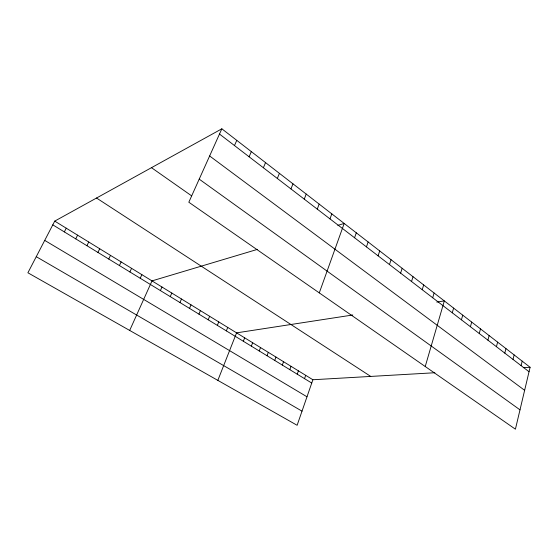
<?xml version="1.0" encoding="UTF-8"?>
<svg xmlns="http://www.w3.org/2000/svg" width="558" height="558" viewBox="0 0 558 558"><rect width="100%" height="100%" fill="white"/><g stroke="black" fill="none" stroke-linecap="round" stroke-linejoin="round"><path stroke-width="0.84" d="M530.1 367.269L515.411 429.186L188.82 202.226L221.847 128.814L530.1 367.269L523.251 367.666M521.102 365.636L522.19 361.152M513.025 359.436L514.141 354.923M504.802 353.123L505.946 348.59M496.439 346.699L497.61 342.138M487.922 340.164L489.129 335.574M479.252 333.503L480.487 328.892M470.422 326.73L471.691 322.092M461.431 319.825L462.735 315.158M452.28 312.794L453.612 308.1M425.231 366.515L444.321 300.915L436.781 302.073M432.687 297.756L434.103 293.006M422.218 289.714L423.675 284.943M411.532 281.504L413.025 276.705M400.616 273.127L402.158 268.293M389.47 264.569L391.053 259.707M378.08 255.822L379.712 250.94M366.446 246.894L368.134 241.977M434.842 372.744L312.892 379.747L297.121 425.287L27.9 272.785L54.733 221.114L221.847 128.814M304.529 378.645L305.693 375.325M354.56 237.764L356.29 232.819M297.226 374.181L298.404 370.847M319.281 292.887L344.188 223.451L337.827 225.355M289.818 369.661L291.025 366.306M282.327 365.078L283.548 361.717M329.973 218.889L331.815 213.881M274.731 360.44L275.973 357.064M267.038 355.739L268.3 352.349M317.265 209.124L319.162 204.089M259.24 350.975L260.53 347.571M251.337 346.148L252.648 342.731M304.263 199.143L306.216 194.079M243.33 341.259L244.669 337.827M217.836 380.375L236.578 332.854L352.768 314.991M290.955 188.925L292.971 183.833M226.346 330.88L227.734 327.413M217.341 325.377L218.757 321.903M277.333 178.469L279.412 173.343M208.204 319.797L209.641 316.302M263.39 167.763L265.531 162.608M198.927 314.133L200.399 310.618M189.511 308.379L191.01 304.849M249.112 156.798L251.323 151.616M179.955 302.541L181.483 298.997M234.479 145.561L236.766 140.351M170.253 296.612L171.808 293.055M160.397 290.592L161.98 287.014M129.679 330.441L152.006 280.89L257.58 249.335M140.225 278.268L141.878 274.662M129.902 271.962L131.583 268.335M119.412 265.552L121.128 261.911M108.754 259.038L110.505 255.383M97.922 252.425L99.715 248.756M86.915 245.701L88.743 242.012M75.728 238.866L77.59 235.162M64.358 231.919L66.256 228.194M36.263 256.687L302.017 411.148M44.724 240.393L306.991 396.794M52.794 224.853L311.748 383.053M54.733 221.114L312.892 379.747M96.527 198.027L370.735 376.42M151.476 167.679L191.589 195.823M199.206 179.139L520 409.858M209.627 155.968L524.632 390.328M219.489 134.053L529.04 371.733"/></g></svg>
